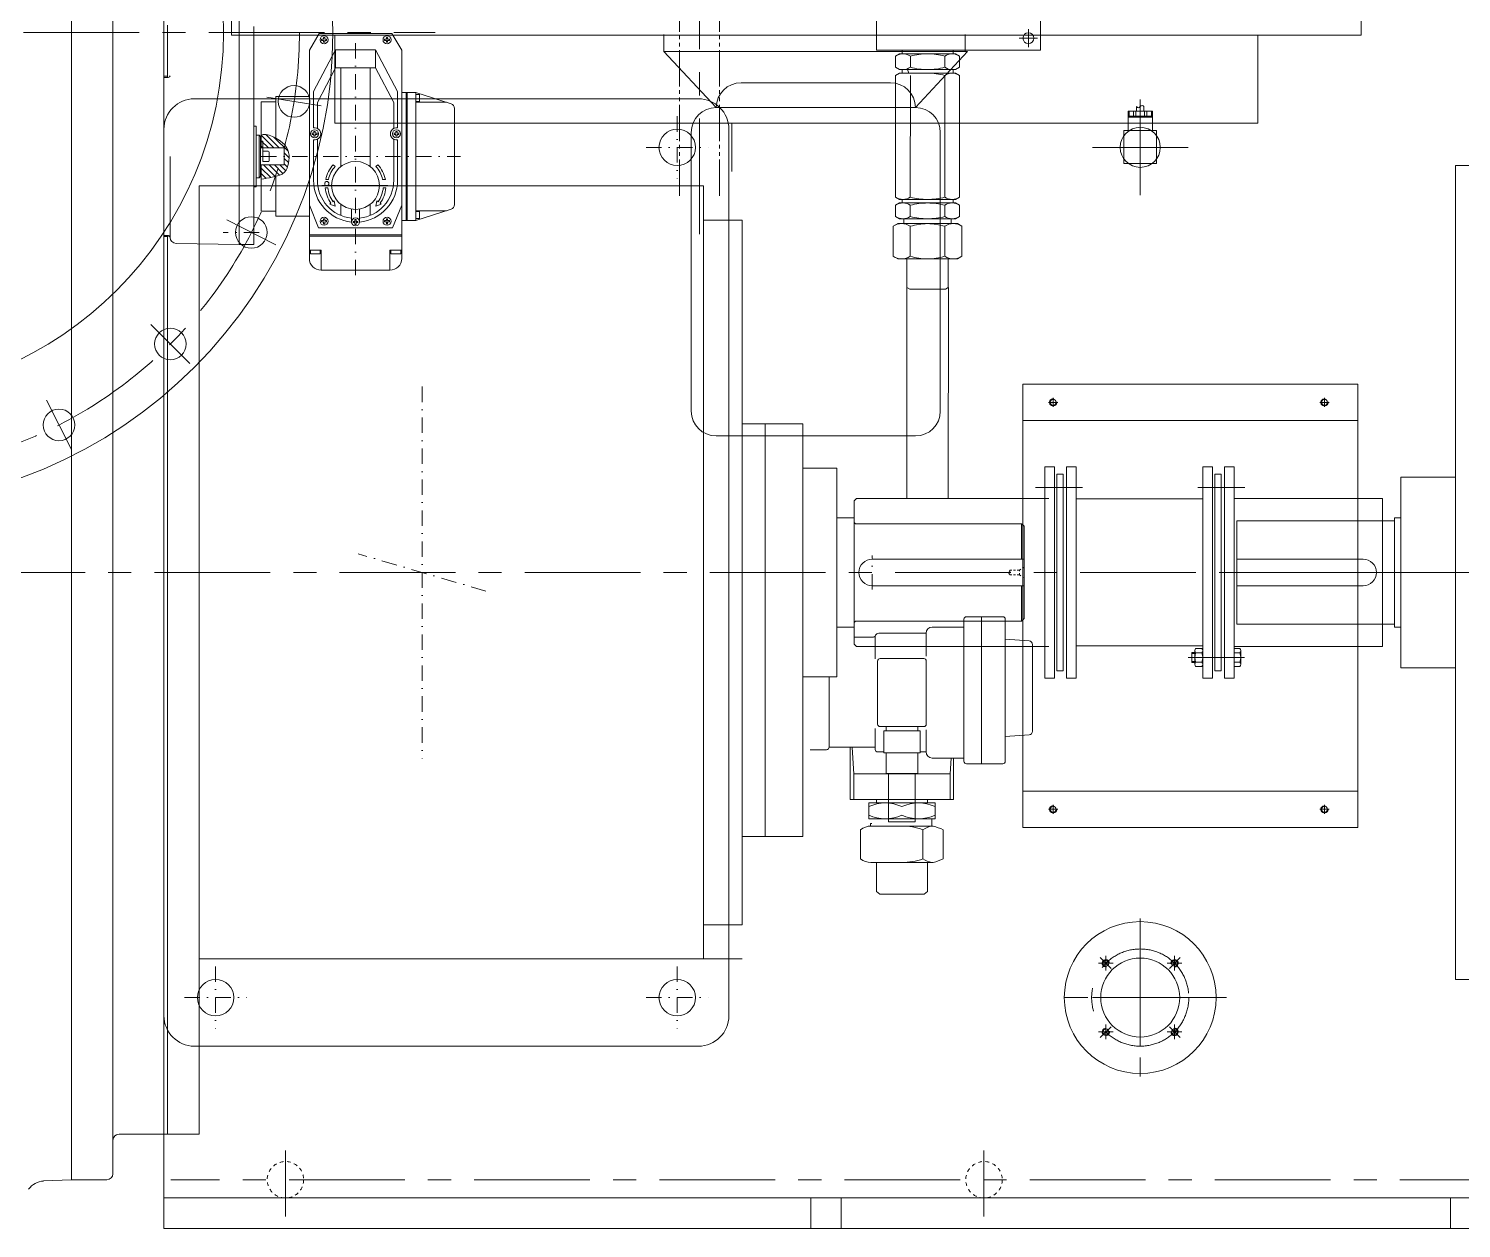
# Model space of a CAD drawing. Header units: inches. Extents: x 0 to 26418, y 0 to 20128.
# Drawn here: x 20924 to 22103, y 7571 to 8558 of the extents above; entities that cross this region are included whole.
import ezdxf

# ---------------------------------------------------------------- set-up
doc = ezdxf.new("R2010")
doc.units = ezdxf.units.IN
doc.header["$MEASUREMENT"] = 0
for name, pattern in [('CENTER', [50.8, 31.75, -6.35, 6.35, -6.35]), ('DASHDOT', [25.4, 12.7, -6.35, 0, -6.35]), ('EB_DASH', [6, 3, -3]), ('EB_DASHDOTDOT', [45, 30, -3, 3, -3, 3, -3]), ('虚线', [2, 1, -1])]:
    doc.linetypes.add(name, pattern=pattern)
for name, color, linetype, lineweight in [('CAXA1', 5, 'CENTER', 5), ('CAXA尺寸线层', 3, 'Continuous', 5), ('CAXA细实线层', 7, 'Continuous', 5), ('CAXA虚线层', 96, 'EB_DASH', 5), ('EB0_1', 7, 'Continuous', 5), ('细实线层', 7, 'Continuous', 5)]:
    doc.layers.add(name, color=color, linetype=linetype, lineweight=lineweight)

msp = doc.modelspace()

# ---------------------------------------------------------------- hatches: boundary and pattern name
at = {"lineweight": 5, "ltscale": 2}
h = msp.add_hatch(dxfattribs=at)
h.set_pattern_fill('ANSI31', angle=90, style=0)
h.set_pattern_definition([(135, (-165133.6263, 84998.6637), (-2.24506403, -2.24506403), [])])
edge = h.paths.add_edge_path()
edge.add_line((21115.35, 8460.03), (21115.35, 8470.64))
edge.add_spline(control_points=[(21115.36, 8470.64), (21119.19, 8472.61), (21135.54, 8465.98), (21138.25, 8456.3), (21138.34, 8453.03)], knot_values=[3.6308957, 3.6308957, 3.6308957, 3.6308957, 20.6769473, 29.3984587, 29.3984587, 29.3984587, 29.3984587], degree=3, periodic=0)
edge.add_line((21138.34, 8453.03), (21134.36, 8453.03))
edge.add_line((21134.36, 8453.03), (21134.36, 8460.03))
edge.add_line((21134.36, 8460.03), (21115.35, 8460.03))
edge = h.paths.add_edge_path()
edge.add_line((21127.35, 8446.03), (21134.36, 8446.03))
edge.add_line((21134.36, 8446.03), (21134.36, 8453.03))
edge.add_line((21134.36, 8453.03), (21138.34, 8453.03))
edge.add_spline(control_points=[(21138.34, 8453.03), (21138.4, 8450.44), (21137.43, 8444.97), (21134.61, 8437.24), (21120.76, 8435.09), (21115.36, 8434.47)], knot_values=[29.3984587, 29.3984587, 29.3984587, 29.3984587, 36.2964937, 44.020634, 53.7417348, 53.7417348, 53.7417348, 53.7417348], degree=3, periodic=0)
edge.add_line((21115.35, 8434.47), (21115.35, 8445.48))
edge.add_line((21115.35, 8445.48), (21115.35, 8446.03))
edge.add_line((21115.35, 8446.03), (21127.35, 8446.03))
edge.add_line((21127.35, 8446.03), (21127.35, 8446.03))

# ---------------------------------------------------------------- linework, layer by layer
at = {"color": 7, "lineweight": 5}
for p, q in [((21090.88, 8900.53), (21090.88, 8552.93)), ((22020.88, 8900.53), (22020.88, 8552.93)), ((20959.35, 7610.53), (20959.35, 8610.53)), ((20993.35, 8605.53), (20993.35, 7615.53)), ((21038.35, 8561.03), (21038.35, 8518.03)), ((21090.88, 8552.93), (22020.88, 8552.93)), ((21155.05, 8540.68), (21163.05, 8554.38)), ((21223.05, 8554.38), (21163.05, 8554.38)), ((21166.65, 8549.58), (21166.65, 8551.08)), ((21166.65, 8551.08), (21167.65, 8551.08)), ((21167.65, 8551.08), (21167.65, 8549.58)), ((21175.88, 8552.93), (21175.88, 8480.53)), ((21218.45, 8549.58), (21218.45, 8551.08)), ((21218.45, 8551.08), (21219.45, 8551.08)), ((21219.45, 8551.08), (21219.45, 8549.58)), ((21231.05, 8540.68), (21223.05, 8554.38)), ((21446.9, 8553.32), (21446.9, 8539.32)), ((21694.85, 8553.32), (21694.85, 8539.32)), ((21935.88, 8552.93), (21935.88, 8480.53)), ((21155.05, 8422.73), (21155.05, 8540.68)), ((21176.55, 8540.88), (21158.45, 8506.38)), ((21165.15, 8549.58), (21166.65, 8549.58)), ((21165.15, 8549.58), (21165.15, 8548.58)), ((21166.65, 8548.58), (21165.15, 8548.58)), ((21166.65, 8547.08), (21166.65, 8548.58)), ((21167.65, 8547.08), (21166.65, 8547.08)), ((21167.65, 8549.58), (21169.15, 8549.58)), ((21169.15, 8548.58), (21167.65, 8548.58)), ((21167.65, 8548.58), (21167.65, 8547.08)), ((21169.15, 8549.58), (21169.15, 8548.58)), ((21209.55, 8540.88), (21176.55, 8540.88)), ((21176.55, 8525.88), (21176.55, 8540.88)), ((21209.55, 8525.88), (21209.55, 8540.88)), ((21209.55, 8540.88), (21227.65, 8506.38)), ((21216.95, 8548.58), (21216.95, 8549.58)), ((21216.95, 8549.58), (21218.45, 8549.58)), ((21218.45, 8548.58), (21216.95, 8548.58)), ((21218.45, 8547.08), (21218.45, 8548.58)), ((21219.45, 8547.08), (21218.45, 8547.08)), ((21218.95, 8547.08), (21219.45, 8547.08)), ((21219.45, 8549.58), (21220.95, 8549.58)), ((21220.95, 8548.58), (21219.45, 8548.58)), ((21219.45, 8548.58), (21219.45, 8547.08)), ((21220.95, 8549.08), (21220.95, 8549.58)), ((21220.95, 8549.58), (21220.95, 8548.58)), ((21231.05, 8505.68), (21231.05, 8540.68)), ((21446.9, 8539.32), (21489.9, 8493.24)), ((21446.9, 8539.32), (21696.9, 8539.32)), ((21696.9, 8539.32), (21653.9, 8493.24)), ((21176.55, 8525.88), (21161.6, 8497.38)), ((21209.55, 8525.88), (21176.55, 8525.88)), ((21181.05, 8444.8), (21181.05, 8525.88)), ((21205.05, 8444.8), (21205.05, 8525.88)), ((21209.55, 8525.88), (21224.51, 8497.38)), ((21158.45, 8476.59), (21158.45, 8506.38)), ((21227.65, 8476.59), (21227.65, 8506.38)), ((21231.05, 8505.68), (21242.65, 8505.68)), ((21231.05, 8400.38), (21231.05, 8505.68)), ((21234.65, 8400.38), (21234.65, 8505.68)), ((21235.65, 8400.38), (21235.65, 8505.68)), ((21242.65, 8400.38), (21242.65, 8505.68)), ((21271.77, 8496.41), (21242.65, 8505.68)), ((21242.65, 8504.16), (21245.65, 8504.16)), ((21245.65, 8504.16), (21245.65, 8498.27)), ((21510.4, 8513.74), (21633.4, 8513.74)), ((21060.35, 8500.52), (21475.35, 8500.52)), ((21115.35, 8460.03), (21115.35, 8498.03)), ((21115.35, 8498.03), (21127.35, 8498.03)), ((21127.35, 8502.28), (21155.05, 8502.28)), ((21127.35, 8468.22), (21127.35, 8502.28)), ((21161.6, 8497.38), (21161.6, 8476.14)), ((21224.51, 8497.38), (21224.51, 8476.14)), ((21242.65, 8498.27), (21245.65, 8498.27)), ((21242.65, 8497.68), (21267.8, 8497.68)), ((21274.55, 8413.45), (21274.55, 8492.6)), ((21489.9, 8493.24), (21653.9, 8493.24)), ((21175.88, 8480.53), (21935.88, 8480.53)), ((21035.35, 8475.52), (21035.35, 7745.52)), ((21157.35, 8472.18), (21158.85, 8472.18)), ((21157.35, 8472.18), (21157.35, 8471.18)), ((21158.85, 8471.18), (21157.35, 8471.18)), ((21158.85, 8472.18), (21158.85, 8473.68)), ((21158.85, 8473.68), (21159.85, 8473.68)), ((21158.85, 8469.68), (21158.85, 8471.18)), ((21159.85, 8469.68), (21158.85, 8469.68)), ((21159.85, 8473.68), (21159.85, 8472.18)), ((21159.85, 8472.18), (21161.35, 8472.18)), ((21161.35, 8471.18), (21159.85, 8471.18)), ((21159.85, 8471.18), (21159.85, 8469.68)), ((21161.35, 8472.18), (21161.35, 8471.18)), ((21224.75, 8472.18), (21226.25, 8472.18)), ((21224.75, 8472.18), (21224.75, 8471.18)), ((21226.25, 8471.18), (21224.75, 8471.18)), ((21226.25, 8472.18), (21226.25, 8473.68)), ((21226.25, 8473.68), (21227.25, 8473.68)), ((21226.25, 8469.68), (21226.25, 8471.18)), ((21227.25, 8469.68), (21226.25, 8469.68)), ((21227.25, 8473.68), (21227.25, 8472.18)), ((21227.25, 8472.18), (21228.75, 8472.18)), ((21228.75, 8471.18), (21227.25, 8471.18)), ((21227.25, 8471.18), (21227.25, 8469.68)), ((21228.75, 8472.18), (21228.75, 8471.18)), ((21469.4, 8472.74), (21469.4, 8243.43)), ((21500.35, 8475.52), (21500.35, 7745.52)), ((21674.4, 8472.74), (21674.4, 8243.43)), ((21134.36, 8460.03), (21115.35, 8460.03)), ((21134.36, 8446.03), (21134.36, 8460.03)), ((21158.45, 8433.48), (21158.45, 8466.76)), ((21161.6, 8467.21), (21161.6, 8433.48)), ((21224.51, 8467.21), (21224.5, 8433.48)), ((21227.65, 8433.48), (21227.65, 8466.76)), ((21134.36, 8446.03), (21115.35, 8446.03)), ((21115.35, 8445.48), (21115.35, 8408.03)), ((21129.35, 8446.01), (21129.35, 8446.03)), ((21174.76, 8446.24), (21176.39, 8444.83)), ((21211.35, 8446.24), (21209.72, 8444.83)), ((22098.35, 8445.53), (22098.35, 7775.53)), ((22098.35, 8445.53), (22127.86, 8445.53)), ((21127.35, 8436.59), (21127.35, 8403.78)), ((21168.53, 8434.14), (21170.74, 8434.14)), ((21217.58, 8434.14), (21215.37, 8434.14)), ((21064.35, 8428.74), (21479.35, 8428.74)), ((21064.35, 8428.74), (21064.35, 7648.03)), ((21155.05, 8369.08), (21155.05, 8422.73)), ((21219.55, 8429.18), (21165.17, 8429.18)), ((21168.1, 8427.32), (21170.27, 8427.32)), ((21218.01, 8427.32), (21215.84, 8427.32)), ((21479.35, 8428.74), (21479.35, 7792.3)), ((21155.05, 8412.88), (21162.55, 8394.38)), ((21172.82, 8414.46), (21171.91, 8413.8)), ((21171.91, 8413.8), (21176.23, 8412.14)), ((21174.56, 8415.73), (21175.46, 8416.4)), ((21175.46, 8416.4), (21176.23, 8412.14)), ((21181.05, 8404.41), (21181.05, 8413.55)), ((21189.76, 8399.03), (21189.76, 8409.75)), ((21196.35, 8399.03), (21196.35, 8409.75)), ((21205.05, 8404.41), (21205.05, 8413.55)), ((21210.65, 8416.4), (21209.88, 8412.14)), ((21214.2, 8413.8), (21209.88, 8412.14)), ((21211.55, 8415.73), (21210.65, 8416.4)), ((21213.29, 8414.46), (21214.2, 8413.8)), ((21231.05, 8412.88), (21223.55, 8394.38)), ((21271.77, 8409.64), (21242.65, 8400.38)), ((21115.35, 8408.03), (21127.35, 8408.03)), ((21127.35, 8403.78), (21155.05, 8403.78)), ((21165.15, 8400.18), (21166.65, 8400.18)), ((21165.15, 8400.18), (21165.15, 8399.18)), ((21166.65, 8399.18), (21165.15, 8399.18)), ((21166.65, 8400.18), (21166.65, 8401.68)), ((21166.65, 8401.68), (21167.65, 8401.68)), ((21166.65, 8397.68), (21166.65, 8399.18)), ((21167.65, 8397.68), (21166.65, 8397.68)), ((21167.65, 8401.68), (21167.65, 8400.18)), ((21167.65, 8400.18), (21169.15, 8400.18)), ((21169.15, 8399.18), (21167.65, 8399.18)), ((21167.65, 8399.18), (21167.65, 8397.68)), ((21169.15, 8400.18), (21169.15, 8399.18)), ((21191.05, 8399.62), (21192.55, 8399.62)), ((21191.05, 8399.62), (21191.05, 8398.62)), ((21192.55, 8398.62), (21191.05, 8398.62)), ((21192.55, 8399.62), (21192.55, 8401.12)), ((21192.55, 8401.12), (21193.55, 8401.12)), ((21192.55, 8397.12), (21192.55, 8398.62)), ((21193.55, 8397.12), (21192.55, 8397.12)), ((21193.55, 8401.12), (21193.55, 8399.62)), ((21193.55, 8399.62), (21195.05, 8399.62)), ((21195.05, 8398.62), (21193.55, 8398.62)), ((21193.55, 8398.62), (21193.55, 8397.12)), ((21195.05, 8399.62), (21195.05, 8398.62)), ((21216.95, 8400.18), (21218.45, 8400.18)), ((21216.95, 8400.18), (21216.95, 8399.18)), ((21218.45, 8399.18), (21216.95, 8399.18)), ((21218.45, 8400.18), (21218.45, 8401.68)), ((21218.45, 8401.68), (21219.45, 8401.68)), ((21218.45, 8397.68), (21218.45, 8399.18)), ((21219.45, 8397.68), (21218.45, 8397.68)), ((21219.45, 8401.68), (21219.45, 8400.18)), ((21219.45, 8400.18), (21220.95, 8400.18)), ((21220.95, 8399.18), (21219.45, 8399.18)), ((21219.45, 8399.18), (21219.45, 8397.68)), ((21220.95, 8400.18), (21220.95, 8399.18)), ((21231.05, 8400.38), (21242.65, 8400.38)), ((21231.05, 8400.38), (21231.05, 8369.08)), ((21242.65, 8408.38), (21267.8, 8408.38)), ((21242.65, 8407.78), (21245.65, 8407.78)), ((21242.65, 8401.89), (21245.65, 8401.89)), ((21245.65, 8401.89), (21245.65, 8407.78)), ((21511.35, 8400.53), (21479.35, 8400.53)), ((21479.35, 7820.53), (21479.35, 8400.53)), ((21511.35, 7820.53), (21511.35, 8400.53)), ((21038.35, 8388.03), (21038.35, 7648.03)), ((21231.05, 8388.38), (21155.05, 8388.38)), ((21231.05, 8387.38), (21155.05, 8387.38)), ((21223.55, 8394.38), (21162.55, 8394.38)), ((21164.75, 8375.88), (21155.05, 8375.88)), ((21155.9, 8375.88), (21155.9, 8372.88)), ((21163.9, 8375.88), (21163.9, 8372.88)), ((21164.75, 8359.38), (21164.75, 8375.88)), ((21221.35, 8359.38), (21221.35, 8375.88)), ((21231.05, 8375.88), (21221.35, 8375.88)), ((21222.2, 8375.88), (21222.2, 8372.88)), ((21230.2, 8375.88), (21230.2, 8372.88)), ((21163.9, 8372.88), (21155.9, 8372.88)), ((21230.2, 8372.88), (21222.2, 8372.88)), ((21221.35, 8359.38), (21164.75, 8359.38)), ((21561.35, 8233.03), (21511.35, 8233.03)), ((21530.35, 7893.03), (21530.35, 8233.03)), ((21561.35, 7893.03), (21561.35, 8233.03)), ((21489.9, 8222.93), (21653.9, 8222.93)), ((21589.35, 8196.53), (21561.35, 8196.53)), ((21589.35, 8024.53), (21589.35, 8196.53)), ((22053.35, 8189.06), (22098.35, 8189.06)), ((22053.35, 8189.06), (22053.35, 8031.99)), ((21603.35, 8155.53), (21589.35, 8155.53)), ((21603.35, 8155.53), (21589.35, 8155.53)), ((21603.35, 8155.53), (21603.35, 8065.53)), ((21603.35, 8155.53), (21603.35, 8065.53)), ((21741.35, 8150.53), (21605.35, 8150.53)), ((21741.35, 8150.53), (21605.35, 8150.53)), ((21741.35, 8150.53), (21743.35, 8148.53)), ((21741.35, 8150.53), (21741.35, 8121.53)), ((21741.35, 8150.53), (21743.35, 8148.53)), ((21741.35, 8150.53), (21741.35, 8121.53)), ((21918.35, 8153.03), (21918.35, 8068.03)), ((21918.35, 8153.03), (22048.35, 8153.03)), ((22048.35, 8155.53), (22048.35, 8065.53)), ((22048.35, 8155.53), (22053.35, 8155.53)), ((21743.35, 8148.53), (21743.35, 8072.53)), ((21743.35, 8148.53), (21743.35, 8072.53)), ((21743.35, 8121.53), (21618.35, 8121.53)), ((21743.35, 8121.53), (21628.35, 8121.53)), ((22022.35, 8121.53), (21918.35, 8121.53)), ((21743.35, 8099.53), (21618.35, 8099.53)), ((21743.35, 8099.53), (21627.7, 8099.53)), ((21741.35, 8099.53), (21741.35, 8070.53)), ((21741.35, 8099.53), (21741.35, 8070.53)), ((22022.35, 8099.53), (21918.35, 8099.53)), ((21741.35, 8070.53), (21605.35, 8070.53)), ((21741.35, 8070.53), (21605.35, 8070.53)), ((21741.35, 8070.53), (21743.35, 8072.53)), ((21741.35, 8070.53), (21743.35, 8072.53)), ((21918.35, 8068.03), (22048.35, 8068.03)), ((21603.35, 8065.53), (21589.35, 8065.53)), ((21603.35, 8065.53), (21589.35, 8065.53)), ((22048.35, 8065.53), (22053.35, 8065.53)), ((22053.35, 8031.99), (22098.35, 8031.99)), ((21589.35, 8024.53), (21561.35, 8024.53)), ((21589.35, 8024.53), (21567.35, 8024.53)), ((21561.35, 7893.03), (21511.35, 7893.03)), ((21511.35, 7820.53), (21479.35, 7820.53)), ((21064.35, 7792.3), (21511.35, 7792.3)), ((22098.35, 7775.53), (22127.86, 7775.53)), ((21060.35, 7720.52), (21475.35, 7720.52)), ((20959.35, 7610.53), (20959.35, 7649.53)), ((20959.35, 7649.53), (20959.35, 7610.53)), ((21064.35, 7648.03), (20998.35, 7648.03)), ((20988.35, 7610.53), (20959.35, 7610.53))]:
    msp.add_line(p, q, dxfattribs=at)
at = {"color": 7, "linetype": 'Continuous', "lineweight": 5}
for p, q in [((21035.35, 8730.53), (21035.35, 7570.53)), ((21621.91, 8680.42), (21621.91, 8540.42)), ((21756.91, 8540.42), (21756.91, 8627.42)), ((21621.91, 8540.42), (21663.91, 8540.42)), ((21642.91, 8540.42), (21642.91, 8537.52)), ((21663.91, 8540.42), (21756.91, 8540.42)), ((21684.91, 8540.42), (21684.91, 8537.49)), ((21640.91, 8537.52), (21637.61, 8535.66)), ((21637.61, 8535.66), (21637.61, 8526.43)), ((21637.61, 8535.62), (21637.61, 8526.43)), ((21640.92, 8524.52), (21637.61, 8526.43)), ((21640.91, 8537.52), (21647.41, 8537.52)), ((21647.41, 8537.52), (21640.92, 8537.52)), ((21647.41, 8537.52), (21686.92, 8537.52)), ((21649.73, 8526.43), (21649.73, 8535.62)), ((21663.91, 8537.52), (21686.92, 8537.52)), ((21678.07, 8526.43), (21678.07, 8535.62)), ((21686.92, 8537.52), (21680.42, 8537.52)), ((21686.92, 8537.52), (21690.22, 8535.62)), ((21686.92, 8524.52), (21690.22, 8526.43)), ((21690.22, 8535.62), (21690.22, 8526.43)), ((21640.91, 8521.65), (21637.61, 8519.74)), ((21637.61, 8519.74), (21637.61, 8419.53)), ((21637.61, 8519.74), (21637.61, 8462.47)), ((21640.91, 8521.65), (21648.5, 8521.65)), ((21640.92, 8524.52), (21647.41, 8524.52)), ((21640.92, 8524.52), (21647.41, 8524.52)), ((21642.91, 8524.52), (21642.91, 8521.62)), ((21647.41, 8524.52), (21648.5, 8521.65)), ((21686.92, 8524.52), (21647.41, 8524.52)), ((21648.5, 8521.65), (21686.92, 8521.65)), ((21649.71, 8419.53), (21649.73, 8519.75)), ((21663.91, 8524.52), (21686.92, 8524.52)), ((21663.91, 8524.52), (21686.92, 8524.52)), ((21663.91, 8521.65), (21686.92, 8521.65)), ((21678.07, 8419.53), (21678.07, 8519.74)), ((21686.92, 8521.65), (21680.42, 8521.65)), ((21683.42, 8524.52), (21686.92, 8524.52)), ((21684.91, 8524.55), (21684.91, 8521.62)), ((21686.92, 8521.65), (21690.22, 8519.74)), ((21690.22, 8519.74), (21690.22, 8419.53)), ((21835.94, 8494.08), (21835.94, 8490.31)), ((21841.94, 8494.08), (21841.94, 8490.31)), ((21848.94, 8490.31), (21828.94, 8490.31)), ((21828.94, 8490.31), (21828.94, 8474.36)), ((21848.94, 8486.31), (21828.94, 8486.31)), ((21848.94, 8485.31), (21828.94, 8485.31)), ((21829.75, 8490.31), (21829.75, 8486.31)), ((21833.4, 8490.31), (21833.4, 8486.31)), ((21835.29, 8490.31), (21835.29, 8486.31)), ((21842.59, 8490.31), (21842.59, 8486.31)), ((21844.47, 8490.31), (21844.47, 8486.31)), ((21848.12, 8490.31), (21848.12, 8486.31)), ((21848.94, 8490.31), (21848.94, 8474.36)), ((21825.44, 8474.36), (21852.44, 8474.36)), ((21825.44, 8474.36), (21825.44, 8447.36)), ((21852.44, 8474.36), (21852.44, 8447.36)), ((21825.44, 8447.36), (21852.44, 8447.36)), ((21640.92, 8417.62), (21637.62, 8419.53)), ((21640.92, 8414.72), (21637.62, 8412.82)), ((21637.62, 8403.63), (21637.62, 8412.82)), ((21640.92, 8417.62), (21663.92, 8417.62)), ((21640.92, 8414.72), (21663.92, 8414.72)), ((21642.91, 8417.62), (21642.91, 8414.72)), ((21649.7, 8403.63), (21649.71, 8412.82)), ((21663.91, 8417.62), (21686.92, 8417.62)), ((21663.91, 8417.62), (21684.91, 8417.62)), ((21686.92, 8417.62), (21663.92, 8417.62)), ((21663.92, 8414.72), (21686.92, 8414.72)), ((21678.07, 8403.63), (21678.07, 8412.82)), ((21686.92, 8414.72), (21680.42, 8414.72)), ((21683.42, 8417.62), (21686.92, 8417.62)), ((21684.91, 8417.62), (21684.91, 8414.69)), ((21686.92, 8417.62), (21690.22, 8419.53)), ((21686.92, 8414.72), (21690.22, 8412.82)), ((21690.22, 8403.63), (21690.22, 8412.82)), ((21639.41, 8397.72), (21635.62, 8395.53)), ((21640.92, 8401.72), (21637.62, 8403.63)), ((21639.41, 8397.72), (21644.42, 8397.72)), ((21640.92, 8401.72), (21663.91, 8401.72)), ((21644.42, 8397.72), (21644.42, 8401.72)), ((21688.43, 8397.72), (21644.42, 8397.72)), ((21663.91, 8401.72), (21686.92, 8401.72)), ((21686.92, 8401.72), (21663.92, 8401.72)), ((21683.42, 8397.72), (21683.42, 8401.72)), ((21683.42, 8401.72), (21686.92, 8401.72)), ((21683.42, 8397.72), (21688.43, 8397.72)), ((21686.92, 8401.72), (21690.22, 8403.63)), ((21688.43, 8397.72), (21692.22, 8395.53)), ((21635.62, 8370.91), (21635.62, 8395.53)), ((21649.7, 8370.91), (21649.7, 8395.53)), ((21678.07, 8370.91), (21678.07, 8395.53)), ((21692.22, 8370.91), (21692.22, 8395.53)), ((21639.41, 8368.72), (21635.62, 8370.91)), ((21639.41, 8368.72), (21646.92, 8368.72)), ((21646.92, 8368.72), (21688.43, 8368.72)), ((21646.92, 8345.07), (21646.92, 8368.72)), ((21688.43, 8368.72), (21680.92, 8368.72)), ((21680.92, 8345.07), (21680.92, 8368.72)), ((21688.43, 8368.72), (21692.22, 8370.91)), ((21646.92, 8345.07), (21646.91, 8171.53)), ((21649.25, 8343.72), (21646.92, 8345.07)), ((21649.25, 8343.72), (21678.58, 8343.72)), ((21678.58, 8343.72), (21680.92, 8345.07)), ((21681.09, 8345.07), (21680.97, 8171.53)), ((21890.35, 8197.53), (21898.35, 8197.53)), ((21898.35, 8197.53), (21890.35, 8197.53)), ((21908.35, 8197.53), (21916.35, 8197.53)), ((21916.35, 8197.53), (21908.35, 8197.53)), ((21900.35, 8191.53), (21905.65, 8191.53)), ((21605.35, 8171.53), (21603.35, 8169.53)), ((21603.35, 8155.53), (21603.35, 8169.53)), ((21693.89, 8072.12), (21693.89, 7955.02)), ((21725.89, 8074.12), (21695.89, 8074.12)), ((21708.33, 8074.12), (21708.33, 7953.02)), ((21727.89, 8072.12), (21727.89, 7955.02)), ((21603.35, 8065.53), (21603.35, 8051.53)), ((21603.79, 8057.13), (21618.43, 8057.13)), ((21620.84, 8057.53), (21620.84, 8039.4)), ((21662.64, 8060.53), (21623.84, 8060.53)), ((21662.64, 8041.57), (21662.64, 8060.53)), ((21693.89, 8065.53), (21667.64, 8065.53)), ((21747.53, 8054.22), (21727.89, 8055.54)), ((21605.35, 8049.53), (21603.35, 8051.53)), ((21763.84, 8049.53), (21605.35, 8049.53)), ((21750.32, 8051.22), (21750.32, 7979.83)), ((21881.35, 8044.53), (21881.35, 8036.53)), ((21883.95, 8044.53), (21881.35, 8044.53)), ((21883.95, 8034.9), (21883.95, 8046.16)), ((21889.75, 8048.03), (21884.55, 8048.03)), ((21884.55, 8044.28), (21889.75, 8044.28)), ((21890.35, 8034.9), (21890.35, 8046.16)), ((21916.35, 8048.03), (21916.35, 8033.02)), ((21921.05, 8048.03), (21916.35, 8048.03)), ((21916.35, 8044.53), (21916.35, 8036.53)), ((21921.05, 8044.28), (21916.35, 8044.28)), ((21921.65, 8046.16), (21921.65, 8034.9)), ((21622.82, 8037.64), (21622.82, 7985.64)), ((21660.82, 8039.64), (21624.82, 8039.64)), ((21662.82, 8037.64), (21662.82, 7985.64)), ((21883.95, 8036.53), (21881.35, 8036.53)), ((21884.55, 8036.78), (21889.75, 8036.78)), ((21889.75, 8033.02), (21884.55, 8033.02)), ((21921.05, 8036.78), (21916.35, 8036.78)), ((21921.05, 8033.02), (21916.35, 8033.02)), ((21582.82, 7966.63), (21582.82, 8024.53)), ((21768.35, 8023.53), (21760.35, 8023.53)), ((21770.35, 8029.53), (21775.65, 8029.53)), ((21786.35, 8023.53), (21778.35, 8023.53)), ((21890.35, 8023.53), (21898.35, 8023.53)), ((21908.35, 8023.53), (21916.35, 8023.53)), ((21620.84, 7981.94), (21620.84, 7964.76)), ((21660.82, 7983.64), (21624.82, 7983.64)), ((21657.82, 7980.14), (21627.82, 7980.14)), ((21627.82, 7962.14), (21627.82, 7980.14)), ((21629.82, 7980.14), (21629.82, 7983.64)), ((21655.83, 7980.14), (21655.83, 7983.64)), ((21657.82, 7962.14), (21657.82, 7980.14)), ((21662.64, 7962.76), (21662.64, 7981.03)), ((21747.53, 7976.84), (21727.89, 7975.51)), ((21580.82, 7964.63), (21567.3, 7964.63)), ((21582.82, 7966.63), (21620.84, 7966.63)), ((21600.32, 7966.63), (21600.32, 7923.64)), ((21603.27, 7944.64), (21601.71, 7966.51)), ((21627.82, 7962.76), (21622.84, 7962.76)), ((21657.82, 7962.14), (21627.82, 7962.14)), ((21629.82, 7945.14), (21629.82, 7962.14)), ((21655.82, 7945.14), (21655.82, 7962.14)), ((21662.64, 7962.76), (21657.82, 7962.76)), ((21693.89, 7957.76), (21667.64, 7957.76)), ((21682.37, 7944.64), (21683.31, 7957.76)), ((21685.32, 7957.76), (21685.32, 7923.64)), ((21695.89, 7953.02), (21725.89, 7953.02)), ((21603.27, 7944.64), (21603.27, 7923.64)), ((21603.27, 7944.64), (21682.37, 7944.64)), ((21655.82, 7945.14), (21629.82, 7945.14)), ((21631.82, 7905.14), (21631.82, 7945.14)), ((21653.82, 7905.14), (21653.82, 7945.14)), ((21682.37, 7944.64), (21682.37, 7923.64)), ((21685.32, 7923.64), (21600.32, 7923.64)), ((21603.27, 7923.64), (21621.83, 7923.64)), ((21615.55, 7920.74), (21621.83, 7920.74)), ((21615.55, 7920.74), (21642.83, 7920.74)), ((21615.55, 7920.74), (21615.55, 7907.74)), ((21621.82, 7923.64), (21621.82, 7920.74)), ((21642.82, 7923.64), (21682.37, 7923.64)), ((21642.83, 7920.74), (21670.11, 7920.74)), ((21663.83, 7923.64), (21663.83, 7920.74)), ((21670.11, 7920.74), (21670.11, 7907.74)), ((21615.55, 7907.74), (21642.82, 7907.74)), ((21616.83, 7901.74), (21616.83, 7903.74)), ((21616.83, 7903.74), (21617.93, 7903.74)), ((21617.2, 7901.74), (21617.93, 7901.74)), ((21617.93, 7901.74), (21668.45, 7901.74)), ((21653.82, 7905.14), (21631.82, 7905.14)), ((21642.83, 7907.74), (21670.11, 7907.74)), ((21667.49, 7901.74), (21667.49, 7907.74)), ((21608.83, 7874.74), (21608.83, 7898.74)), ((21660.08, 7898.74), (21660.08, 7874.74)), ((21676.82, 7874.74), (21676.82, 7898.74)), ((21617.2, 7871.74), (21642.83, 7871.74)), ((21621.83, 7847.74), (21621.83, 7871.74)), ((21642.83, 7871.74), (21668.45, 7871.74)), ((21663.83, 7847.74), (21663.83, 7871.74)), ((21621.83, 7847.74), (21624.62, 7845.74)), ((21624.62, 7845.74), (21661.03, 7845.74)), ((21663.82, 7847.74), (21661.03, 7845.74)), ((23535.35, 7595.53), (21035.35, 7595.53)), ((21567.86, 7595.53), (21567.86, 7570.53)), ((21592.86, 7595.53), (21592.86, 7570.53)), ((22094.43, 7595.53), (22094.43, 7570.53)), ((23535.35, 7570.53), (21035.35, 7570.53))]:
    msp.add_line(p, q, dxfattribs=at)
at = {"color": 7, "linetype": 'DASHDOT', "lineweight": 5}
for p, q in [((21193.05, 8355.22), (21193.05, 8558.65)), ((21457.83, 8486.13), (21457.83, 8434.92)), ((21432.23, 8460.53), (21483.44, 8460.53)), ((21115.35, 8453.03), (21279.53, 8453.03)), ((21113.8, 8390.53), (21084.19, 8390.53)), ((21247.85, 8263.56), (21247.85, 7957.48)), ((21300.37, 8095.2), (21195.34, 8125.84)), ((21300.37, 8095.2), (21195.34, 8125.84)), ((21618.35, 8096.53), (21618.35, 8124.53)), ((21077.83, 7786.13), (21077.83, 7734.92)), ((21457.83, 7786.13), (21457.83, 7734.92)), ((21052.23, 7760.53), (21103.44, 7760.53)), ((21432.23, 7760.53), (21483.44, 7760.53))]:
    msp.add_line(p, q, dxfattribs=at)
at = {"color": 7, "linetype": '虚线', "lineweight": 5, "ltscale": 1.5}
for p, q in [((21739.46, 8112.53), (21743.35, 8114.78)), ((21731.71, 8112.53), (21730.56, 8110.53)), ((21730.56, 8110.53), (21731.71, 8108.53)), ((21731.71, 8112.53), (21731.71, 8108.53)), ((21731.71, 8112.53), (21739.46, 8112.53)), ((21731.71, 8108.53), (21739.46, 8108.53)), ((21739.46, 8108.53), (21739.46, 8112.53)), ((21739.46, 8108.53), (21743.35, 8106.28))]:
    msp.add_line(p, q, dxfattribs=at)
at = {"color": 7, "lineweight": 5}
for centre, radius in [((20784.35, 8555.03), 390), ((20784.35, 8555.03), 300), ((21167.15, 8549.08), 3.3), ((21218.95, 8549.08), 3.3), ((21142.39, 8498.32), 13), ((21159.35, 8471.68), 3.3), ((21226.75, 8471.68), 3.3), ((21457.83, 8460.53), 15), ((21193.05, 8429.18), 19.7), ((21169.41, 8430.73), 1.75), ((21107.34, 8390.45), 13), ((21167.15, 8399.68), 3.3), ((21193.05, 8399.12), 3.3), ((21218.95, 8399.68), 3.3), ((21040.68, 8298.7), 13), ((20948.93, 8232.04), 13), ((21077.83, 7760.53), 15), ((21457.83, 7760.53), 15)]:
    msp.add_circle(centre, radius, dxfattribs=at)
at = {"color": 7, "linetype": 'Continuous', "lineweight": 5}
for centre, radius in [((21746.91, 8550.42), 4.5), ((21838.94, 8460.53), 16.49), ((21767.28, 8250.56), 2.46), ((21990.67, 8250.56), 2.46), ((21767.28, 7915.53), 2.46), ((21990.67, 7915.53), 2.46), ((21838.94, 7760.53), 32.5), ((21810.65, 7788.81), 2.46), ((21867.22, 7788.81), 2.46), ((21810.65, 7732.25), 2.46), ((21867.22, 7732.25), 2.46)]:
    msp.add_circle(centre, radius, dxfattribs=at)
for centre, radius, start, end in [((21643.65, 8526.89), 10.64, 55.16406, 124.81443), ((21643.65, 8535.16), 10.64, 235.16406, 304.81443), ((21663.87, 8484.02), 53.5, 89.98925, 105.32642), ((21663.89, 8578.02), 53.5, 254.65207, 269.98925), ((21663.92, 8484.02), 53.5, 74.66283, 90), ((21663.92, 8578.02), 53.5, 270, 285.33717), ((21684.14, 8526.88), 10.64, 55.17482, 124.82518), ((21684.14, 8535.16), 10.64, 235.17482, 304.82518), ((21663.92, 8468.15), 53.5, 74.66283, 90), ((21684.14, 8511.01), 10.64, 55.17482, 124.82518), ((21643.63, 8428.26), 10.64, 235.16406, 304.81443), ((21643.63, 8404.09), 10.64, 55.16406, 124.81443), ((21663.87, 8471.12), 53.5, 254.65207, 269.98925), ((21663.85, 8361.22), 53.5, 89.98925, 105.32642), ((21663.92, 8471.12), 53.5, 270, 285.33717), ((21663.92, 8361.22), 53.5, 74.66283, 90), ((21684.14, 8428.26), 10.64, 235.17482, 304.82518), ((21684.14, 8404.08), 10.64, 55.17482, 124.82518), ((21642.63, 8385.2), 12.53, 55.605, 124.37349), ((21643.63, 8412.36), 10.64, 235.16406, 304.81443), ((21663.86, 8455.22), 53.5, 254.65207, 269.98925), ((21663.84, 8350.89), 46.83, 89.98925, 107.5772), ((21663.92, 8455.22), 53.5, 270, 285.33717), ((21663.92, 8350.89), 46.83, 72.41205, 90), ((21684.14, 8412.36), 10.64, 235.17482, 304.82518), ((21685.14, 8385.19), 12.53, 55.61575, 124.38425), ((21642.62, 8381.25), 12.53, 235.605, 304.37349), ((21663.86, 8415.55), 46.83, 252.40129, 269.98925), ((21663.92, 8415.55), 46.83, 270, 287.58795), ((21685.14, 8381.25), 12.53, 235.61575, 304.38425), ((21695.89, 8072.12), 2, 90, 180), ((21725.89, 8072.12), 2, 0, 90), ((21618.43, 8060.13), 3, 269.99983, 334.32111), ((21623.84, 8057.53), 3, 90, 154.32067), ((21667.64, 8060.53), 5, 90, 180), ((21747.32, 8051.22), 3, 0, 86.13391), ((21887.18, 8046.16), 3.23, 144.42999, 215.57001), ((21895.95, 8040.53), 12, 161.77609, 198.22391), ((21887.12, 8046.16), 3.23, 324.42999, 35.57001), ((21878.35, 8040.53), 12, 341.77609, 18.22391), ((21918.43, 8046.16), 3.23, 324.42999, 35.57001), ((21909.65, 8040.53), 12, 341.77609, 18.22391), ((21624.82, 8037.64), 2, 90, 180), ((21660.82, 8037.64), 2, 0, 90), ((21887.18, 8034.9), 3.23, 144.42999, 215.57001), ((21887.12, 8034.9), 3.23, 324.42999, 35.57001), ((21918.43, 8034.9), 3.23, 324.42999, 35.57001), ((21624.82, 7985.64), 2, 180, 270), ((21660.82, 7985.64), 2, 270, 360), ((21747.32, 7979.83), 3, 273.86609, 360), ((21580.82, 7966.63), 2, 270, 0), ((21622.84, 7964.76), 2, 180, 270), ((21667.64, 7962.76), 5, 180, 270), ((21695.89, 7955.02), 2, 180, 270), ((21725.89, 7955.02), 2, 270, 360), ((21629.18, 7888.23), 32.51, 65.1914, 114.8086), ((21656.47, 7888.23), 32.51, 65.1914, 114.8086), ((21617.2, 7888.55), 13.19, 90, 129.41595), ((21629.18, 7940.25), 32.51, 245.1914, 294.8086), ((21656.47, 7940.25), 32.51, 245.1914, 294.8086), ((21642.83, 7850.65), 51.09, 70.26839, 90), ((21671.99, 7879.98), 22.22, 101.67763, 122.40169), ((21654.8, 7850.48), 53.05, 65.47075, 75.08309), ((21617.2, 7884.93), 13.19, 230.58404, 270), ((21642.83, 7922.84), 51.09, 270, 289.73161), ((21671.99, 7893.51), 22.22, 237.59831, 258.32237), ((21654.8, 7923), 53.05, 284.91691, 294.52925)]:
    msp.add_arc(centre, radius, start, end, dxfattribs=at)
at = {"color": 7, "lineweight": 5}
for centre, radius, start, end in [((21510.4, 8493.24), 20.5, 90, 180), ((21633.4, 8493.24), 20.5, 0, 90), ((21060.35, 8475.52), 25, 90, 180), ((21270.55, 8492.6), 4, 0, 72.34988), ((21489.9, 8472.74), 20.5, 90, 180), ((21475.35, 8475.52), 25, 0, 90), ((21653.9, 8472.74), 20.5, 0, 90), ((21159.35, 8471.68), 5, 259.63024, 100.36976), ((21226.75, 8471.68), 5, 79.63024, 280.36976), ((21193.05, 8429.18), 25.02, 136.99459, 168.55642), ((21193.05, 8429.18), 22.86, 136.78495, 167.45816), ((21193.05, 8429.18), 22.86, 12.54184, 43.21505), ((21193.05, 8429.18), 25.02, 11.44358, 43.00541), ((21193.05, 8433.48), 34.6, 180, 264.52892), ((21193.05, 8433.48), 31.45, 180, 263.97901), ((21193.05, 8433.48), 34.6, 275.47108, 0), ((21193.05, 8433.48), 31.45, 276.02099, 0), ((21193.05, 8429.18), 25.02, 184.25161, 216.0227), ((21193.05, 8429.18), 22.86, 184.65425, 216.0227), ((21193.05, 8429.18), 22.86, 323.9773, 355.34575), ((21193.05, 8429.18), 25.02, 323.9773, 355.74839), ((21270.55, 8413.45), 4, 287.65012, 0), ((21043.35, 8390.53), 5, 210.13698, 233.1301), ((21164.75, 8369.08), 9.7, 180, 270), ((21221.35, 8369.08), 9.7, 270, 0), ((21489.9, 8243.43), 20.5, 180, 270), ((21653.9, 8243.43), 20.5, 270, 0), ((21605.35, 8152.53), 2, 180, 270), ((21618.35, 8110.53), 11, 90, 270), ((22022.35, 8110.53), 11, 270, 90), ((21605.35, 8068.53), 2, 90, 180), ((21060.35, 7745.52), 25, 180, 270), ((21475.35, 7745.52), 25, 270, 0), ((20998.35, 7643.03), 5, 90, 180), ((20936.99, 7593.53), 16, 92.5, 144.47939), ((20988.35, 7615.53), 5, 270, 0)]:
    msp.add_arc(centre, radius, start, end, dxfattribs=at)
msp.add_open_spline([(21115.36, 8470.64), (21119.19, 8472.61), (21139.92, 8464.21), (21138.44, 8447.74), (21134.61, 8437.24), (21120.76, 8435.09), (21115.36, 8434.47)], degree=3, knots=[3.6308957, 3.6308957, 3.6308957, 3.6308957, 20.6769473, 36.2964937, 44.020634, 53.7417348, 53.7417348, 53.7417348, 53.7417348], dxfattribs=at)
at = {"layer": 'CAXA1', "linetype": 'CENTER', "lineweight": 5, "ltscale": 3}
for p, q in [((21476.19, 8389.05), (21476.19, 8780.53)), ((20310.16, 8555.03), (21258.55, 8555.03)), ((21739.41, 8550.42), (21754.41, 8550.42)), ((21746.91, 8557.92), (21746.91, 8542.92)), ((21164.8, 8494.77), (21119.98, 8501.87)), ((21838.94, 8421.15), (21838.94, 8499.91)), ((21838.94, 8475.31), (21838.94, 8495.31)), ((21502.84, 8480.53), (21502.84, 8440.53)), ((21838.94, 8480.44), (21838.94, 8440.62)), ((21838.94, 8480.29), (21838.94, 8440.48)), ((21838.94, 8480.29), (21838.94, 8440.48)), ((21838.94, 8480.29), (21838.94, 8440.48)), ((21838.94, 8475.31), (21838.94, 8442.31)), ((21878.31, 8460.53), (21799.56, 8460.53)), ((21127.56, 8380.15), (21087.13, 8400.76)), ((21056.72, 8282.66), (21024.64, 8314.74)), ((20959.23, 8211.82), (20938.63, 8252.25)), ((21771.03, 8250.56), (21763.53, 8250.56)), ((21767.28, 8254.31), (21767.28, 8246.81)), ((21994.42, 8250.56), (21986.92, 8250.56)), ((21990.67, 8254.31), (21990.67, 8246.81)), ((21752.81, 8180.53), (21791.52, 8180.53)), ((21886.49, 8180.53), (21925.08, 8180.53)), ((18436.74, 8110.53), (22080.55, 8110.53)), ((21924.65, 8040.53), (21878.35, 8040.53)), ((21924.39, 8040.53), (21878.84, 8040.53)), ((21890.95, 8040.53), (21880.95, 8040.53)), ((21771.03, 7915.53), (21763.53, 7915.53)), ((21767.28, 7919.28), (21767.28, 7911.78)), ((21994.42, 7915.53), (21986.92, 7915.53)), ((21990.67, 7919.28), (21990.67, 7911.78)), ((21838.94, 7825.53), (21838.94, 7695.53)), ((21838.94, 7799.91), (21838.94, 7721.15)), ((21816.65, 7788.81), (21804.65, 7788.81)), ((21814.95, 7784.51), (21805.95, 7793.52)), ((21810.65, 7782.81), (21810.65, 7794.81)), ((21861.22, 7788.81), (21873.22, 7788.81)), ((21862.92, 7784.51), (21871.92, 7793.52)), ((21867.22, 7782.81), (21867.22, 7794.81)), ((21910.04, 7760.53), (21767.7, 7760.53)), ((21878.31, 7760.53), (21799.56, 7760.53)), ((21814.95, 7736.55), (21805.95, 7727.55)), ((21810.65, 7738.25), (21810.65, 7726.25)), ((21862.92, 7736.55), (21871.92, 7727.55)), ((21867.22, 7738.25), (21867.22, 7726.25)), ((21816.65, 7732.25), (21804.65, 7732.25)), ((21861.22, 7732.25), (21873.22, 7732.25)), ((21135.35, 7634.63), (21135.35, 7580.41)), ((21710.35, 7634.63), (21710.35, 7580.41)), ((23519.6, 7610.53), (21040.96, 7610.53))]:
    msp.add_line(p, q, dxfattribs=at)
at = {"layer": 'CAXA1', "linetype": 'CENTER', "lineweight": 5, "ltscale": 10}
msp.add_line((21911.22, 8110.53), (24049.67, 8110.53), dxfattribs=at)
at = {"layer": 'CAXA1', "linetype": 'CENTER', "lineweight": 5, "ltscale": 3}
for centre, radius in [((20784.35, 8555.03), 362.5), ((21838.94, 7760.53), 40)]:
    msp.add_circle(centre, radius, dxfattribs=at)
at = {"layer": 'CAXA尺寸线层', "color": 7, "linetype": 'Continuous', "lineweight": 5}
msp.add_line((21848.94, 8490.31), (21843.95, 8490.31), dxfattribs=at)
at = {"layer": 'CAXA细实线层', "color": 7, "linetype": 'EB_DASHDOTDOT', "lineweight": 5}
for p, q in [((21459.69, 8420.53), (21459.69, 8790.53)), ((21492.69, 8420.53), (21492.69, 8790.53))]:
    msp.add_line(p, q, dxfattribs=at)
at = {"layer": 'CAXA细实线层', "color": 7, "lineweight": 5}
for p, q in [((21742.28, 8265.56), (22018.13, 8265.56)), ((21742.28, 7900.53), (21742.28, 8265.56)), ((22018.13, 7900.53), (22018.13, 8265.56)), ((21742.28, 8235.56), (22018.13, 8235.56)), ((21760.35, 8197.53), (21760.35, 8023.53)), ((21766.35, 8197.53), (21760.35, 8197.53)), ((21768.35, 8197.53), (21760.35, 8197.53)), ((21768.35, 8197.53), (21768.35, 8023.53)), ((21778.35, 8197.53), (21778.35, 8023.53)), ((21786.35, 8197.53), (21778.35, 8197.53)), ((21786.35, 8197.53), (21786.35, 8023.53)), ((21890.35, 8197.53), (21890.35, 8023.53)), ((21898.35, 8197.53), (21898.35, 8023.53)), ((21908.35, 8023.53), (21908.35, 8197.53)), ((21916.35, 8023.53), (21916.35, 8197.53)), ((21770.35, 8029.53), (21770.35, 8191.53)), ((21770.35, 8191.53), (21775.65, 8191.53)), ((21775.65, 8029.53), (21775.65, 8191.53)), ((21900.35, 8029.53), (21900.35, 8191.53)), ((21905.65, 8029.53), (21905.65, 8191.53)), ((21763.84, 8171.53), (21605.35, 8171.53)), ((21890.35, 8171.03), (21786.35, 8171.03)), ((22038.35, 8171.53), (21916.35, 8171.53)), ((22038.35, 8049.53), (22038.35, 8171.53)), ((21786.35, 8050.03), (21890.35, 8050.03)), ((21883.95, 8043.93), (21881.35, 8043.93)), ((22038.35, 8049.53), (21916.35, 8049.53)), ((21883.95, 8037.13), (21881.35, 8037.13)), ((21900.35, 8029.53), (21905.65, 8029.53)), ((22018.13, 7930.53), (21742.28, 7930.53)), ((22018.13, 7900.53), (21742.28, 7900.53))]:
    msp.add_line(p, q, dxfattribs=at)
at = {"layer": 'CAXA细实线层', "color": 7, "linetype": 'Continuous', "lineweight": 5}
msp.add_circle((21838.94, 7760.53), 62.5, dxfattribs=at)
at = {"layer": 'CAXA细实线层', "color": 7, "lineweight": 5}
for centre, start, end in [((21767.28, 8250.56), 80, 10), ((21990.67, 8250.56), 80, 10), ((21767.28, 7915.53), 80, 10), ((21990.67, 7915.53), 80, 10), ((21810.65, 7788.81), 0, 280), ((21867.22, 7788.81), 270, 190), ((21810.65, 7732.25), 90, 10), ((21867.22, 7732.25), 180, 100)]:
    msp.add_arc(centre, 3, start, end, dxfattribs=at)
at = {"layer": 'CAXA细实线层', "color": 7, "linetype": 'Continuous', "lineweight": 5}
msp.add_open_spline([(21841.94, 8494.08), (21841.58, 8494.56), (21840.38, 8495.59), (21838.94, 8494.08), (21837.5, 8492.57), (21836.3, 8493.6), (21835.94, 8494.08)], degree=3, dxfattribs=at)
at = {"layer": 'CAXA虚线层', "color": 7, "linetype": 'EB_DASH', "lineweight": 5}
for centre in [(21135.35, 7610.53), (21710.35, 7610.53)]:
    msp.add_circle(centre, 15, dxfattribs=at)
at = {"layer": 'EB0_1', "color": 7, "linetype": 'Continuous', "lineweight": 5}
msp.add_line((20959.35, 7610.53), (20936.3, 7609.52), dxfattribs=at)
at = {"layer": '细实线层', "color": 7, "lineweight": 5}
for p, q in [((21097.35, 8617.53), (21097.35, 8453.03)), ((21109.35, 8531.53), (21109.35, 8559.96)), ((21109.35, 8531.53), (21109.35, 8453.03)), ((21035.35, 8519.03), (21038.35, 8519.03)), ((21035.35, 8518.03), (21038.85, 8518.03)), ((21035.35, 8475.52), (21035.35, 8453.03)), ((21111.35, 8478.03), (21109.35, 8478.03)), ((21111.35, 8478.03), (21111.35, 8453.03)), ((21113.85, 8470.53), (21111.35, 8470.53)), ((21114.85, 8469.53), (21113.85, 8470.53)), ((21113.85, 8435.53), (21113.85, 8470.53)), ((21114.85, 8453.03), (21114.85, 8469.53)), ((21116.85, 8465.53), (21114.85, 8465.53)), ((21116.85, 8453.03), (21116.85, 8465.53)), ((21116.85, 8457.28), (21121.05, 8457.28)), ((21116.85, 8448.78), (21116.85, 8457.28)), ((21121.85, 8456.48), (21121.85, 8449.58)), ((21035.35, 8453.03), (21035.35, 8387.03)), ((21040.35, 8453.03), (21040.35, 8386.43)), ((21097.35, 8453.03), (21097.35, 8380.53)), ((21097.35, 8453.03), (21097.35, 8380.53)), ((21109.35, 8453.03), (21109.35, 8380.53)), ((21111.35, 8453.03), (21111.35, 8428.03)), ((21114.85, 8453.03), (21114.85, 8436.53)), ((21121.05, 8448.78), (21116.85, 8448.78)), ((21113.85, 8435.53), (21111.35, 8435.53)), ((21113.85, 8435.53), (21114.85, 8436.53)), ((21111.35, 8428.03), (21109.35, 8428.03)), ((21111.35, 8428.03), (21109.35, 8428.03)), ((21035.35, 8388.03), (21038.85, 8388.03)), ((21035.35, 8387.03), (21038.35, 8387.03)), ((21038.35, 8374.03), (21038.35, 8322.03)), ((21097.35, 8380.53), (21045.27, 8381.44)), ((21109.35, 8380.53), (21097.35, 8380.53))]:
    msp.add_line(p, q, dxfattribs=at)
for centre, radius, start, end in [((21038.85, 8519.53), 1.5, 270, 0), ((21121.05, 8456.48), 0.8, 0, 90), ((21121.05, 8449.58), 0.8, 270, 0), ((21038.85, 8386.53), 1.5, 0, 90), ((21045.35, 8386.43), 5, 180, 269)]:
    msp.add_arc(centre, radius, start, end, dxfattribs=at)

doc.saveas('drawing.dxf')
